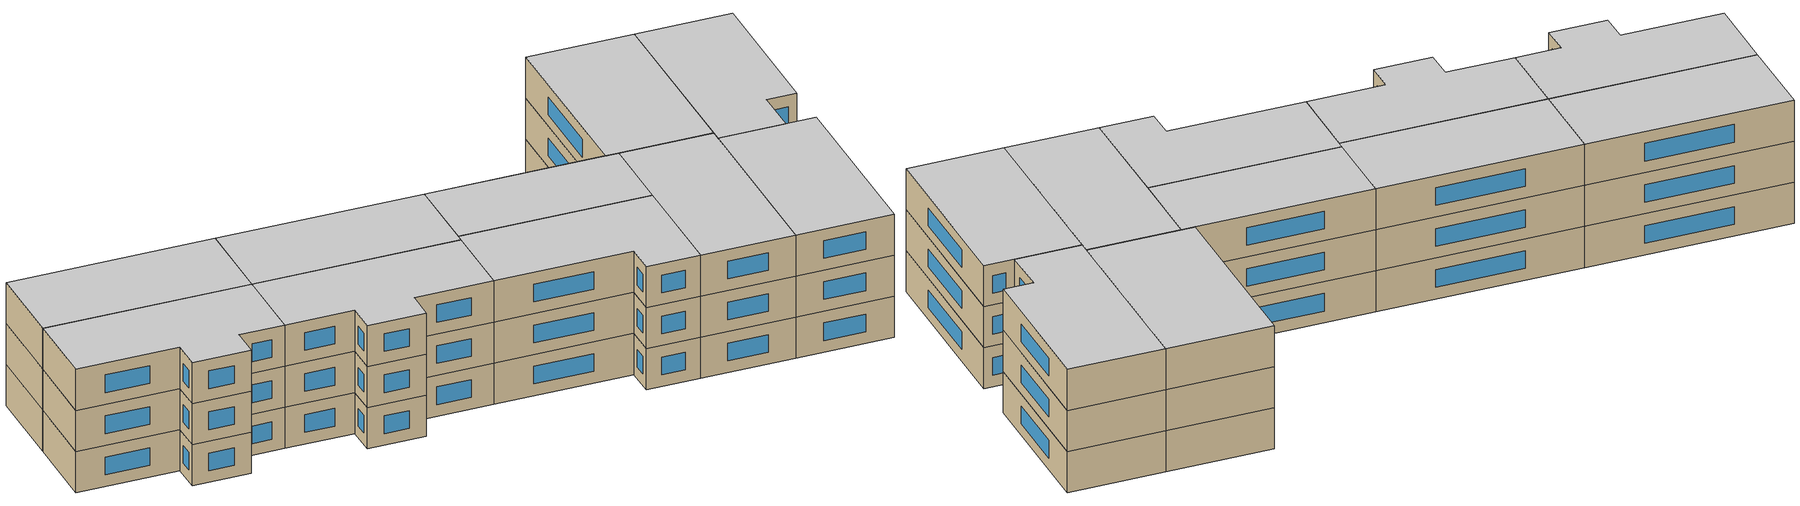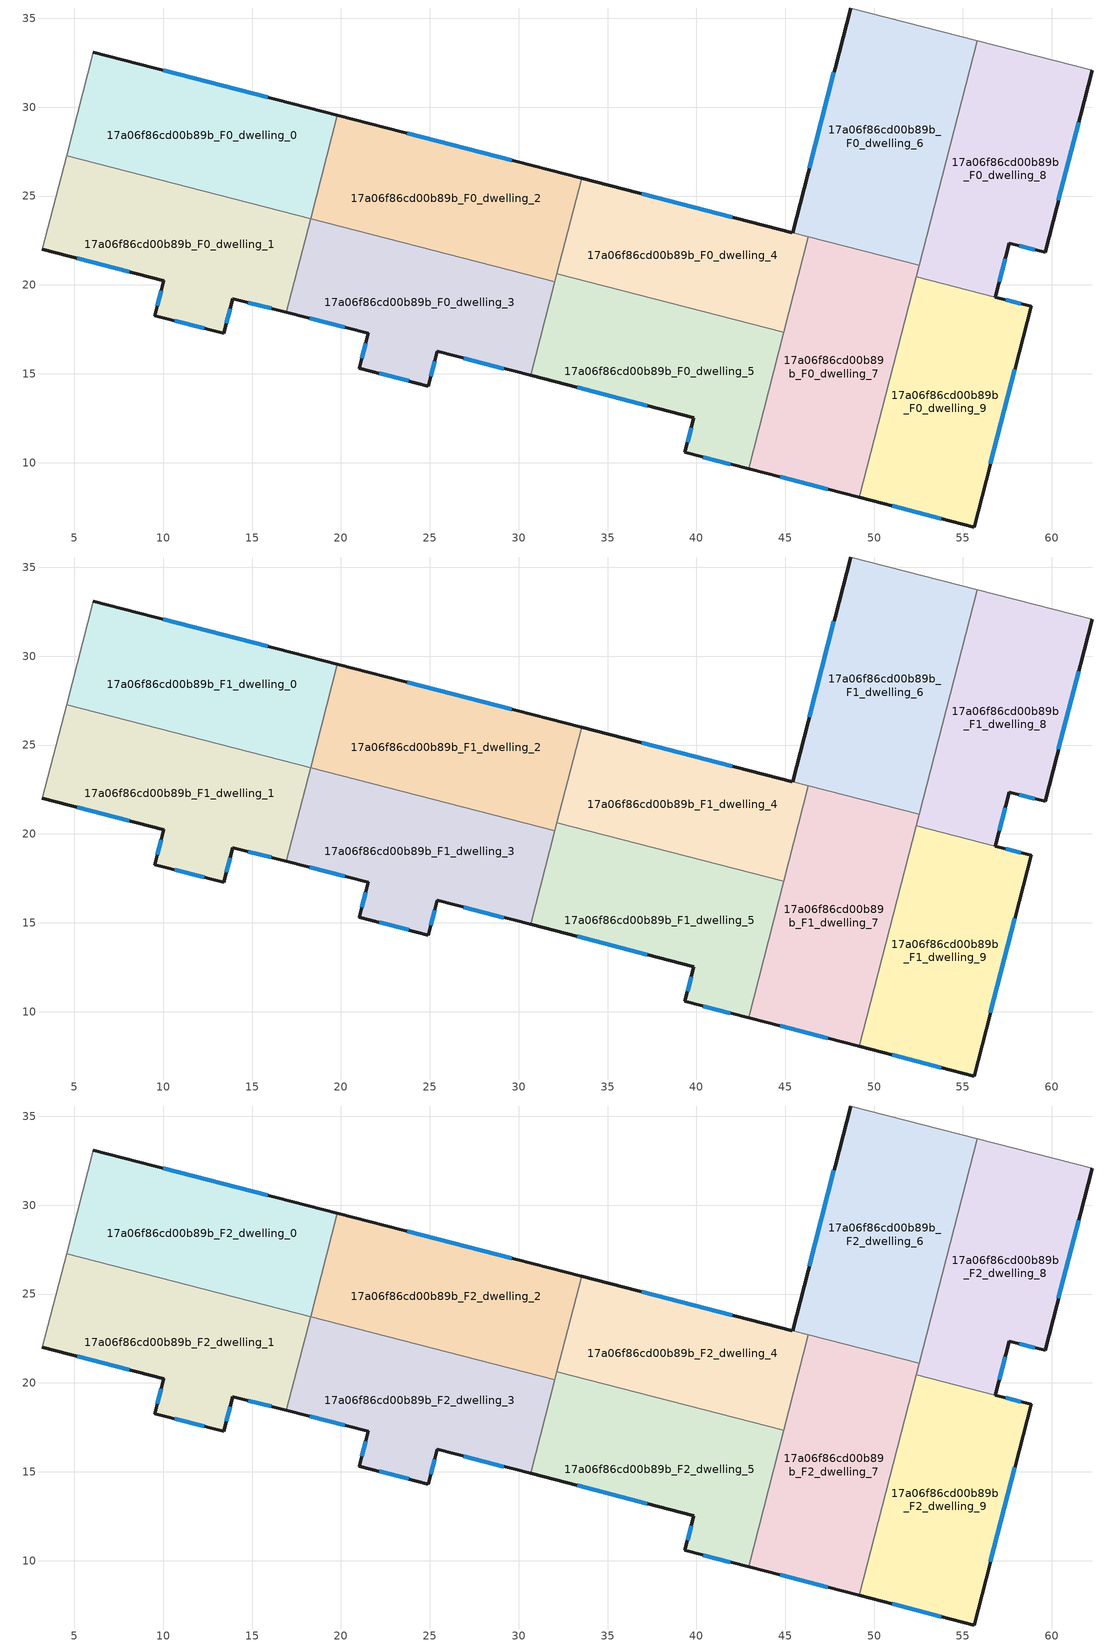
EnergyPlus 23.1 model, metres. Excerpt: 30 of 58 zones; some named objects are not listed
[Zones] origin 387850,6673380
17a06f86cd00b89b_F0_dwelling_0
 floor ground (EU_floor_Construction): 19.8,29.55 18.3,23.73 4.57,27.27 6.07,33.1 z0
 wall outside (EU_wall_Construction): 19.8,29.55 6.07,33.1 z0:3
 wall to 17a06f86cd00b89b_F0_dwelling_1 (EU_wall_Construction): 4.57,27.27 18.3,23.73 z0:3
 wall adiabatic (EU_wall_Construction): 6.07,33.1 4.57,27.27 z0:3
 wall to 17a06f86cd00b89b_F0_dwelling_2 (EU_wall_Construction): 18.3,23.73 19.8,29.55 z0:3
 window (EU_Window_Construction): 15.88,30.57 9.99,32.09 z0.86:2.14
17a06f86cd00b89b_F0_dwelling_1
 floor ground (EU_floor_Construction): 18.3,23.73 16.94,18.45 13.92,19.23 13.41,17.28 9.53,18.28 10.03,20.23 3.21,22 4.57,27.27 z0
 wall outside (EU_wall_Construction): 3.21,22 10.03,20.23 9.53,18.28 13.41,17.28 13.92,19.23 16.94,18.45 z0:3
 wall adiabatic (EU_wall_Construction): 4.57,27.27 3.21,22 z0:3
 wall to 17a06f86cd00b89b_F0_dwelling_3 (EU_wall_Construction): 16.94,18.45 18.3,23.73 z0:3
 window (EU_Window_Construction): 5.16,21.49 8.08,20.74 / 14.78,19.01 16.07,18.67 / 13.56,17.83 13.77,18.67 / 10.64,17.99 12.3,17.56 / 9.89,19.67 9.68,18.84 z0.86:2.14
17a06f86cd00b89b_F0_dwelling_2
 floor ground (EU_floor_Construction): 33.54,26.01 32.03,20.18 18.3,23.73 19.8,29.55 z0
 wall outside (EU_wall_Construction): 33.54,26.01 19.8,29.55 z0:3
 wall to 17a06f86cd00b89b_F0_dwelling_3 (EU_wall_Construction): 18.3,23.73 32.03,20.18 z0:3
 wall to 17a06f86cd00b89b_F0_dwelling_4 (EU_wall_Construction): 32.15,20.63 33.54,26.01 z0:3
 wall to 17a06f86cd00b89b_F0_dwelling_5 (EU_wall_Construction): 32.03,20.18 32.15,20.63 z0:3
 window (EU_Window_Construction): 29.61,27.02 23.73,28.54 z0.86:2.14
17a06f86cd00b89b_F0_dwelling_3
 floor ground (EU_floor_Construction): 32.03,20.18 30.67,14.91 25.42,16.26 24.91,14.31 21.04,15.31 21.53,17.27 16.94,18.45 18.3,23.73 z0
 wall outside (EU_wall_Construction): 16.94,18.45 21.53,17.27 21.04,15.31 24.91,14.31 25.42,16.26 30.67,14.91 z0:3
 wall to 17a06f86cd00b89b_F0_dwelling_5 (EU_wall_Construction): 30.67,14.91 32.03,20.18 z0:3
 window (EU_Window_Construction): 18.25,18.11 20.22,17.61 / 26.92,15.87 29.17,15.29 / 25.06,14.87 25.28,15.7 / 22.15,15.02 23.8,14.59 / 21.39,16.71 21.18,15.87 z0.86:2.14
17a06f86cd00b89b_F0_dwelling_4
 floor ground (EU_floor_Construction): 46.3,22.71 44.92,17.33 32.15,20.63 33.54,26.01 z0
 wall outside (EU_wall_Construction): 45.41,22.95 33.54,26.01 z0:3
 wall to 17a06f86cd00b89b_F0_dwelling_5 (EU_wall_Construction): 32.15,20.63 44.92,17.33 z0:3
 wall to 17a06f86cd00b89b_F0_dwelling_6 (EU_wall_Construction): 46.3,22.71 45.41,22.94 z0:3
 wall to 17a06f86cd00b89b_F0_dwelling_7 (EU_wall_Construction): 44.92,17.33 46.3,22.71 z0:3
 window (EU_Window_Construction): 42.01,23.82 36.93,25.13 z0.86:2.14
17a06f86cd00b89b_F0_dwelling_5
 floor ground (EU_floor_Construction): 44.92,17.33 42.93,9.66 39.36,10.58 39.87,12.53 30.67,14.91 32.15,20.63 z0
 wall outside (EU_wall_Construction): 30.67,14.91 39.87,12.53 39.36,10.58 42.93,9.66 z0:3
 wall to 17a06f86cd00b89b_F0_dwelling_7 (EU_wall_Construction): 42.93,9.66 44.92,17.33 z0:3
 window (EU_Window_Construction): 40.38,10.31 41.91,9.92 / 39.72,11.97 39.5,11.14 / 33.3,14.23 37.24,13.21 z0.86:2.14
17a06f86cd00b89b_F0_dwelling_6
 floor ground (EU_floor_Construction): 55.8,33.74 52.53,21.11 45.41,22.94 48.67,35.58 z0
 wall outside (EU_wall_Construction): 48.67,35.58 45.41,22.94 z0:3
 wall adiabatic (EU_wall_Construction): 55.8,33.74 48.67,35.58 z0:3
 wall to 17a06f86cd00b89b_F0_dwelling_8 (EU_wall_Construction): 52.53,21.11 55.8,33.74 z0:3
 wall to 17a06f86cd00b89b_F0_dwelling_7 (EU_wall_Construction): 46.31,22.71 52.53,21.11 z0:3
 window (EU_Window_Construction): 47.74,31.97 46.34,26.55 z0.86:2.14
17a06f86cd00b89b_F0_dwelling_7
 floor ground (EU_floor_Construction): 52.53,21.11 49.16,8.05 42.93,9.66 46.3,22.71 z0
 wall outside (EU_wall_Construction): 42.93,9.66 49.16,8.05 z0:3
 wall to 17a06f86cd00b89b_F0_dwelling_9 (EU_wall_Construction): 49.16,8.05 52.37,20.46 z0:3
 wall to 17a06f86cd00b89b_F0_dwelling_8 (EU_wall_Construction): 52.37,20.46 52.53,21.11 z0:3
 window (EU_Window_Construction): 44.71,9.2 47.38,8.51 z0.86:2.14
17a06f86cd00b89b_F0_dwelling_8
 floor ground (EU_floor_Construction): 62.27,32.07 59.62,21.83 57.6,22.35 56.83,19.31 52.37,20.46 55.8,33.74 z0
 wall outside (EU_wall_Construction): 56.83,19.31 57.6,22.35 59.62,21.83 62.27,32.07 z0:3
 wall adiabatic (EU_wall_Construction): 62.27,32.07 55.8,33.74 z0:3
 wall to 17a06f86cd00b89b_F0_dwelling_9 (EU_wall_Construction): 52.37,20.46 56.83,19.31 z0:3
 window (EU_Window_Construction): 60.38,24.76 61.51,29.15 / 58.18,22.2 59.04,21.98 / 57.05,20.18 57.38,21.48 z0.86:2.14
17a06f86cd00b89b_F0_dwelling_9
 floor ground (EU_floor_Construction): 58.84,18.79 55.63,6.38 49.16,8.05 52.37,20.46 z0
 wall outside (EU_wall_Construction): 49.16,8.05 55.63,6.38 58.84,18.79 56.83,19.31 z0:3
 window (EU_Window_Construction): 56.55,9.92 57.92,15.24 / 51.01,7.57 53.78,6.85 / 58.26,18.94 57.4,19.16 z0.86:2.14
17a06f86cd00b89b_F1_dwelling_0
 floor to 17a06f86cd00b89b_F0_dwelling_0 (EU_floor_Construction): 19.8,29.55 18.3,23.73 4.57,27.27 6.07,33.1 z3
 wall outside (EU_wall_Construction): 19.8,29.55 6.07,33.1 z3:6
 wall to 17a06f86cd00b89b_F1_dwelling_1 (EU_wall_Construction): 4.57,27.27 18.3,23.73 z3:6
 wall adiabatic (EU_wall_Construction): 6.07,33.1 4.57,27.27 z3:6
 wall to 17a06f86cd00b89b_F1_dwelling_2 (EU_wall_Construction): 18.3,23.73 19.8,29.55 z3:6
 window (EU_Window_Construction): 15.88,30.57 9.99,32.09 z3.86:5.14
17a06f86cd00b89b_F1_dwelling_1
 floor to 17a06f86cd00b89b_F0_dwelling_1 (EU_floor_Construction): 18.3,23.73 16.94,18.45 13.92,19.23 13.41,17.28 9.53,18.28 10.03,20.23 3.21,22 4.57,27.27 z3
 wall outside (EU_wall_Construction): 3.21,22 10.03,20.23 9.53,18.28 13.41,17.28 13.92,19.23 16.94,18.45 z3:6
 wall adiabatic (EU_wall_Construction): 4.57,27.27 3.21,22 z3:6
 wall to 17a06f86cd00b89b_F1_dwelling_3 (EU_wall_Construction): 16.94,18.45 18.3,23.73 z3:6
 window (EU_Window_Construction): 5.16,21.49 8.08,20.74 / 14.78,19.01 16.07,18.67 / 13.56,17.83 13.77,18.67 / 10.64,17.99 12.3,17.56 / 9.89,19.67 9.68,18.84 z3.86:5.14
17a06f86cd00b89b_F1_dwelling_2
 floor to 17a06f86cd00b89b_F0_dwelling_2 (EU_floor_Construction): 33.54,26.01 32.03,20.18 18.3,23.73 19.8,29.55 z3
 wall outside (EU_wall_Construction): 33.54,26.01 19.8,29.55 z3:6
 wall to 17a06f86cd00b89b_F1_dwelling_3 (EU_wall_Construction): 18.3,23.73 32.03,20.18 z3:6
 wall to 17a06f86cd00b89b_F1_dwelling_4 (EU_wall_Construction): 32.15,20.63 33.54,26.01 z3:6
 wall to 17a06f86cd00b89b_F1_dwelling_5 (EU_wall_Construction): 32.03,20.18 32.15,20.63 z3:6
 window (EU_Window_Construction): 29.61,27.02 23.73,28.54 z3.86:5.14
17a06f86cd00b89b_F1_dwelling_3
 floor to 17a06f86cd00b89b_F0_dwelling_3 (EU_floor_Construction): 32.03,20.18 30.67,14.91 25.42,16.26 24.91,14.31 21.04,15.31 21.53,17.27 16.94,18.45 18.3,23.73 z3
 wall outside (EU_wall_Construction): 16.94,18.45 21.53,17.27 21.04,15.31 24.91,14.31 25.42,16.26 30.67,14.91 z3:6
 wall to 17a06f86cd00b89b_F1_dwelling_5 (EU_wall_Construction): 30.67,14.91 32.03,20.18 z3:6
 window (EU_Window_Construction): 18.25,18.11 20.22,17.61 / 26.92,15.87 29.17,15.29 / 25.06,14.87 25.28,15.7 / 22.15,15.02 23.8,14.59 / 21.39,16.71 21.18,15.87 z3.86:5.14
17a06f86cd00b89b_F1_dwelling_4
 floor to 17a06f86cd00b89b_F0_dwelling_4 (EU_floor_Construction): 46.3,22.71 44.92,17.33 32.15,20.63 33.54,26.01 z3
 wall outside (EU_wall_Construction): 45.41,22.95 33.54,26.01 z3:6
 wall to 17a06f86cd00b89b_F1_dwelling_5 (EU_wall_Construction): 32.15,20.63 44.92,17.33 z3:6
 wall to 17a06f86cd00b89b_F1_dwelling_6 (EU_wall_Construction): 46.3,22.71 45.41,22.94 z3:6
 wall to 17a06f86cd00b89b_F1_dwelling_7 (EU_wall_Construction): 44.92,17.33 46.3,22.71 z3:6
 window (EU_Window_Construction): 42.01,23.82 36.93,25.13 z3.86:5.14
17a06f86cd00b89b_F1_dwelling_5
 floor to 17a06f86cd00b89b_F0_dwelling_5 (EU_floor_Construction): 44.92,17.33 42.93,9.66 39.36,10.58 39.87,12.53 30.67,14.91 32.15,20.63 z3
 wall outside (EU_wall_Construction): 30.67,14.91 39.87,12.53 39.36,10.58 42.93,9.66 z3:6
 wall to 17a06f86cd00b89b_F1_dwelling_7 (EU_wall_Construction): 42.93,9.66 44.92,17.33 z3:6
 window (EU_Window_Construction): 40.38,10.31 41.91,9.92 / 39.72,11.97 39.5,11.14 / 33.3,14.23 37.24,13.21 z3.86:5.14
17a06f86cd00b89b_F1_dwelling_6
 floor to 17a06f86cd00b89b_F0_dwelling_6 (EU_floor_Construction): 55.8,33.74 52.53,21.11 45.41,22.94 48.67,35.58 z3
 wall outside (EU_wall_Construction): 48.67,35.58 45.41,22.94 z3:6
 wall adiabatic (EU_wall_Construction): 55.8,33.74 48.67,35.58 z3:6
 wall to 17a06f86cd00b89b_F1_dwelling_8 (EU_wall_Construction): 52.53,21.11 55.8,33.74 z3:6
 wall to 17a06f86cd00b89b_F1_dwelling_7 (EU_wall_Construction): 46.31,22.71 52.53,21.11 z3:6
 window (EU_Window_Construction): 47.74,31.97 46.34,26.55 z3.86:5.14
17a06f86cd00b89b_F1_dwelling_7
 floor to 17a06f86cd00b89b_F0_dwelling_7 (EU_floor_Construction): 52.53,21.11 49.16,8.05 42.93,9.66 46.3,22.71 z3
 wall outside (EU_wall_Construction): 42.93,9.66 49.16,8.05 z3:6
 wall to 17a06f86cd00b89b_F1_dwelling_9 (EU_wall_Construction): 49.16,8.05 52.37,20.46 z3:6
 wall to 17a06f86cd00b89b_F1_dwelling_8 (EU_wall_Construction): 52.37,20.46 52.53,21.11 z3:6
 window (EU_Window_Construction): 44.71,9.2 47.38,8.51 z3.86:5.14
17a06f86cd00b89b_F1_dwelling_8
 floor to 17a06f86cd00b89b_F0_dwelling_8 (EU_floor_Construction): 62.27,32.07 59.62,21.83 57.6,22.35 56.83,19.31 52.37,20.46 55.8,33.74 z3
 wall outside (EU_wall_Construction): 56.83,19.31 57.6,22.35 59.62,21.83 62.27,32.07 z3:6
 wall adiabatic (EU_wall_Construction): 62.27,32.07 55.8,33.74 z3:6
 wall to 17a06f86cd00b89b_F1_dwelling_9 (EU_wall_Construction): 52.37,20.46 56.83,19.31 z3:6
 window (EU_Window_Construction): 60.38,24.76 61.51,29.15 / 58.18,22.2 59.04,21.98 / 57.05,20.18 57.38,21.48 z3.86:5.14
17a06f86cd00b89b_F1_dwelling_9
 floor to 17a06f86cd00b89b_F0_dwelling_9 (EU_floor_Construction): 58.84,18.79 55.63,6.38 49.16,8.05 52.37,20.46 z3
 wall outside (EU_wall_Construction): 49.16,8.05 55.63,6.38 58.84,18.79 56.83,19.31 z3:6
 window (EU_Window_Construction): 56.55,9.92 57.92,15.24 / 51.01,7.57 53.78,6.85 / 58.26,18.94 57.4,19.16 z3.86:5.14
17a06f86cd00b89b_F2_dwelling_0
 floor to 17a06f86cd00b89b_F1_dwelling_0 (EU_floor_Construction): 19.8,29.55 18.3,23.73 4.57,27.27 6.07,33.1 z6
 wall outside (EU_wall_Construction): 19.8,29.55 6.07,33.1 z6:9
 wall to 17a06f86cd00b89b_F2_dwelling_1 (EU_wall_Construction): 4.57,27.27 18.3,23.73 z6:9
 wall adiabatic (EU_wall_Construction): 6.07,33.1 4.57,27.27 z6:9
 wall to 17a06f86cd00b89b_F2_dwelling_2 (EU_wall_Construction): 18.3,23.73 19.8,29.55 z6:9
 window (EU_Window_Construction): 15.88,30.57 9.99,32.09 z6.86:8.14
 ceiling to 17a06f86cd00b89b_F3_dwelling_0 (EU_floor_Construction): 18.3,23.73 19.8,29.55 6.07,33.1 4.57,27.27 z9
17a06f86cd00b89b_F2_dwelling_1
 floor to 17a06f86cd00b89b_F1_dwelling_1 (EU_floor_Construction): 18.3,23.73 16.94,18.45 13.92,19.23 13.41,17.28 9.53,18.28 10.03,20.23 3.21,22 4.57,27.27 z6
 wall outside (EU_wall_Construction): 3.21,22 10.03,20.23 9.53,18.28 13.41,17.28 13.92,19.23 16.94,18.45 z6:9
 wall adiabatic (EU_wall_Construction): 4.57,27.27 3.21,22 z6:9
 wall to 17a06f86cd00b89b_F2_dwelling_3 (EU_wall_Construction): 16.94,18.45 18.3,23.73 z6:9
 window (EU_Window_Construction): 5.16,21.49 8.08,20.74 / 14.78,19.01 16.07,18.67 / 13.56,17.83 13.77,18.67 / 10.64,17.99 12.3,17.56 / 9.89,19.67 9.68,18.84 z6.86:8.14
 ceiling to 17a06f86cd00b89b_F3_dwelling_1 (EU_floor_Construction): 16.94,18.45 18.3,23.73 4.57,27.27 3.21,22 10.03,20.23 9.53,18.28 13.41,17.28 13.92,19.23 z9
17a06f86cd00b89b_F2_dwelling_2
 floor to 17a06f86cd00b89b_F1_dwelling_2 (EU_floor_Construction): 33.54,26.01 32.03,20.18 18.3,23.73 19.8,29.55 z6
 wall outside (EU_wall_Construction): 33.54,26.01 19.8,29.55 z6:9
 wall to 17a06f86cd00b89b_F2_dwelling_3 (EU_wall_Construction): 18.3,23.73 32.03,20.18 z6:9
 wall to 17a06f86cd00b89b_F2_dwelling_4 (EU_wall_Construction): 32.15,20.63 33.54,26.01 z6:9
 wall to 17a06f86cd00b89b_F2_dwelling_5 (EU_wall_Construction): 32.03,20.18 32.15,20.63 z6:9
 window (EU_Window_Construction): 29.61,27.02 23.73,28.54 z6.86:8.14
 ceiling to 17a06f86cd00b89b_F3_dwelling_2 (EU_floor_Construction): 32.03,20.18 33.54,26.01 19.8,29.55 18.3,23.73 z9
17a06f86cd00b89b_F2_dwelling_3
 floor to 17a06f86cd00b89b_F1_dwelling_3 (EU_floor_Construction): 32.03,20.18 30.67,14.91 25.42,16.26 24.91,14.31 21.04,15.31 21.53,17.27 16.94,18.45 18.3,23.73 z6
 wall outside (EU_wall_Construction): 16.94,18.45 21.53,17.27 21.04,15.31 24.91,14.31 25.42,16.26 30.67,14.91 z6:9
 wall to 17a06f86cd00b89b_F2_dwelling_5 (EU_wall_Construction): 30.67,14.91 32.03,20.18 z6:9
 window (EU_Window_Construction): 18.25,18.11 20.22,17.61 / 26.92,15.87 29.17,15.29 / 25.06,14.87 25.28,15.7 / 22.15,15.02 23.8,14.59 / 21.39,16.71 21.18,15.87 z6.86:8.14
 ceiling to 17a06f86cd00b89b_F3_dwelling_3 (EU_floor_Construction): 30.67,14.91 32.03,20.18 18.3,23.73 16.94,18.45 21.53,17.27 21.04,15.31 24.91,14.31 25.42,16.26 z9
17a06f86cd00b89b_F2_dwelling_4
 floor to 17a06f86cd00b89b_F1_dwelling_4 (EU_floor_Construction): 46.3,22.71 44.92,17.33 32.15,20.63 33.54,26.01 z6
 wall outside (EU_wall_Construction): 45.41,22.95 33.54,26.01 z6:9
 wall to 17a06f86cd00b89b_F2_dwelling_5 (EU_wall_Construction): 32.15,20.63 44.92,17.33 z6:9
 wall to 17a06f86cd00b89b_F2_dwelling_6 (EU_wall_Construction): 46.3,22.71 45.41,22.94 z6:9
 wall to 17a06f86cd00b89b_F2_dwelling_7 (EU_wall_Construction): 44.92,17.33 46.3,22.71 z6:9
 window (EU_Window_Construction): 42.01,23.82 36.93,25.13 z6.86:8.14
 ceiling to 17a06f86cd00b89b_F3_dwelling_4 (EU_floor_Construction): 44.92,17.33 46.3,22.71 33.54,26.01 32.15,20.63 z9
17a06f86cd00b89b_F2_dwelling_5
 floor to 17a06f86cd00b89b_F1_dwelling_5 (EU_floor_Construction): 44.92,17.33 42.93,9.66 39.36,10.58 39.87,12.53 30.67,14.91 32.15,20.63 z6
 wall outside (EU_wall_Construction): 30.67,14.91 39.87,12.53 39.36,10.58 42.93,9.66 z6:9
 wall to 17a06f86cd00b89b_F2_dwelling_7 (EU_wall_Construction): 42.93,9.66 44.92,17.33 z6:9
 window (EU_Window_Construction): 40.38,10.31 41.91,9.92 / 39.72,11.97 39.5,11.14 / 33.3,14.23 37.24,13.21 z6.86:8.14
 ceiling to 17a06f86cd00b89b_F3_dwelling_5 (EU_floor_Construction): 42.93,9.66 44.92,17.33 32.15,20.63 30.67,14.91 39.87,12.53 39.36,10.58 z9
17a06f86cd00b89b_F2_dwelling_6
 floor to 17a06f86cd00b89b_F1_dwelling_6 (EU_floor_Construction): 55.8,33.74 52.53,21.11 45.41,22.94 48.67,35.58 z6
 wall outside (EU_wall_Construction): 48.67,35.58 45.41,22.94 z6:9
 wall adiabatic (EU_wall_Construction): 55.8,33.74 48.67,35.58 z6:9
 wall to 17a06f86cd00b89b_F2_dwelling_8 (EU_wall_Construction): 52.53,21.11 55.8,33.74 z6:9
 wall to 17a06f86cd00b89b_F2_dwelling_7 (EU_wall_Construction): 46.31,22.71 52.53,21.11 z6:9
 window (EU_Window_Construction): 47.74,31.97 46.34,26.55 z6.86:8.14
 ceiling to 17a06f86cd00b89b_F3_dwelling_6 (EU_floor_Construction): 52.53,21.11 55.8,33.74 48.67,35.58 45.41,22.94 z9
17a06f86cd00b89b_F2_dwelling_7
 floor to 17a06f86cd00b89b_F1_dwelling_7 (EU_floor_Construction): 52.53,21.11 49.16,8.05 42.93,9.66 46.3,22.71 z6
 wall outside (EU_wall_Construction): 42.93,9.66 49.16,8.05 z6:9
 wall to 17a06f86cd00b89b_F2_dwelling_9 (EU_wall_Construction): 49.16,8.05 52.37,20.46 z6:9
 wall to 17a06f86cd00b89b_F2_dwelling_8 (EU_wall_Construction): 52.37,20.46 52.53,21.11 z6:9
 window (EU_Window_Construction): 44.71,9.2 47.38,8.51 z6.86:8.14
 ceiling to 17a06f86cd00b89b_F3_dwelling_7 (EU_floor_Construction): 49.16,8.05 52.53,21.11 46.3,22.71 42.93,9.66 z9
17a06f86cd00b89b_F2_dwelling_8
 floor to 17a06f86cd00b89b_F1_dwelling_8 (EU_floor_Construction): 62.27,32.07 59.62,21.83 57.6,22.35 56.83,19.31 52.37,20.46 55.8,33.74 z6
 wall outside (EU_wall_Construction): 56.83,19.31 57.6,22.35 59.62,21.83 62.27,32.07 z6:9
 wall adiabatic (EU_wall_Construction): 62.27,32.07 55.8,33.74 z6:9
 wall to 17a06f86cd00b89b_F2_dwelling_9 (EU_wall_Construction): 52.37,20.46 56.83,19.31 z6:9
 window (EU_Window_Construction): 60.38,24.76 61.51,29.15 / 58.18,22.2 59.04,21.98 / 57.05,20.18 57.38,21.48 z6.86:8.14
 ceiling to 17a06f86cd00b89b_F3_dwelling_8 (EU_floor_Construction): 59.62,21.83 62.27,32.07 55.8,33.74 52.37,20.46 56.83,19.31 57.6,22.35 z9
17a06f86cd00b89b_F2_dwelling_9
 floor to 17a06f86cd00b89b_F1_dwelling_9 (EU_floor_Construction): 58.84,18.79 55.63,6.38 49.16,8.05 52.37,20.46 z6
 wall outside (EU_wall_Construction): 49.16,8.05 55.63,6.38 58.84,18.79 56.83,19.31 z6:9
 window (EU_Window_Construction): 56.55,9.92 57.92,15.24 / 51.01,7.57 53.78,6.85 / 58.26,18.94 57.4,19.16 z6.86:8.14
 ceiling to 17a06f86cd00b89b_F3_dwelling_9 (EU_floor_Construction): 55.63,6.38 58.84,18.79 52.37,20.46 49.16,8.05 z9
[Building]
EU S2 Campaign: North Axis=0; Terrain=City; Solar Distribution=FullExterior
[Site:Location]
Helsinki-Vantaa.AP: Latitude=60.317; Longitude=24.963; Time Zone=2; Elevation=54.6
[SizingPeriod:WeatherFileDays]
AnnualSizingPeriod: Begin Month=1; Begin Day of Month=1; End Month=12; End Day of Month=31; Day of Week for Start Day=Monday; Use Weather File Daylight Saving Period=No; Use Weather File Rain and Snow Indicators=No
[MATERIAL]
EU_InternalMass_Material: Roughness=MediumRough; Thickness=0.1; Conductivity=1; Density=1800; Specific Heat=900; Thermal Absorptance=0.9; Solar Absorptance=0.7; Visible Absorptance=0.7
[MATERIAL:NOMASS] Roughness=MediumRough; Thermal Absorptance=0.9; Solar Absorptance=0.7; Visible Absorptance=0.7
Name | Thermal Resistance
EU_wall_NoMass | 5.91765
EU_floor_NoMass | 6.2875
[WINDOWMATERIAL:SIMPLEGLAZINGSYSTEM]
EU_Window_SimpleGlazing: UFactor=0.994035; Solar Heat Gain Coefficient=0.7; Visible Transmittance=0.7
[CONSTRUCTION]
EU_wall_Construction: EU_wall_NoMass
EU_floor_Construction: EU_floor_NoMass
EU_Window_Construction: EU_Window_SimpleGlazing
EU_InternalMass_Construction: EU_InternalMass_Material
[ZONE] Type=1; Multiplier=1; Ceiling Height=autocalculate; Floor Area=autocalculate; Part of Total Floor Area=Yes
Name | Volume
17a06f86cd00b89b_F0_dwelling_0; 17a06f86cd00b89b_F1_dwelling_0; 17a06f86cd00b89b_F2_dwelling_0 | 256.099
17a06f86cd00b89b_F0_dwelling_1; 17a06f86cd00b89b_F1_dwelling_1; 17a06f86cd00b89b_F2_dwelling_1 | 256.089
17a06f86cd00b89b_F0_dwelling_2; 17a06f86cd00b89b_F1_dwelling_2; 17a06f86cd00b89b_F2_dwelling_2 | 256.102
17a06f86cd00b89b_F0_dwelling_3; 17a06f86cd00b89b_F1_dwelling_3; 17a06f86cd00b89b_F2_dwelling_3 | 256.1
17a06f86cd00b89b_F0_dwelling_4; 17a06f86cd00b89b_F1_dwelling_4; 17a06f86cd00b89b_F2_dwelling_4 | 219.899
17a06f86cd00b89b_F0_dwelling_5; 17a06f86cd00b89b_F1_dwelling_5; 17a06f86cd00b89b_F2_dwelling_5 | 256.094
17a06f86cd00b89b_F0_dwelling_6; 17a06f86cd00b89b_F1_dwelling_6; 17a06f86cd00b89b_F2_dwelling_6 | 288.059
17a06f86cd00b89b_F0_dwelling_7; 17a06f86cd00b89b_F1_dwelling_7; 17a06f86cd00b89b_F2_dwelling_7 | 260.315
17a06f86cd00b89b_F0_dwelling_8; 17a06f86cd00b89b_F1_dwelling_8; 17a06f86cd00b89b_F2_dwelling_8 | 255.318
17a06f86cd00b89b_F0_dwelling_9; 17a06f86cd00b89b_F1_dwelling_9; 17a06f86cd00b89b_F2_dwelling_9 | 256.868
[INTERNALMASS] Construction=EU_InternalMass_Construction
Name | Zone or ZoneList | Surface Area
17a06f86cd00b89b_F0_dwelling_0_EU_InternalMass | 17a06f86cd00b89b_F0_dwelling_0 | 85.3665
17a06f86cd00b89b_F0_dwelling_1_EU_InternalMass | 17a06f86cd00b89b_F0_dwelling_1 | 85.3625
17a06f86cd00b89b_F0_dwelling_2_EU_InternalMass | 17a06f86cd00b89b_F0_dwelling_2 | 85.3673
17a06f86cd00b89b_F0_dwelling_3_EU_InternalMass | 17a06f86cd00b89b_F0_dwelling_3 | 85.367
17a06f86cd00b89b_F0_dwelling_4_EU_InternalMass | 17a06f86cd00b89b_F0_dwelling_4 | 73.3003
17a06f86cd00b89b_F0_dwelling_5_EU_InternalMass | 17a06f86cd00b89b_F0_dwelling_5 | 85.3644
17a06f86cd00b89b_F0_dwelling_6_EU_InternalMass | 17a06f86cd00b89b_F0_dwelling_6 | 96.0187
17a06f86cd00b89b_F0_dwelling_7_EU_InternalMass | 17a06f86cd00b89b_F0_dwelling_7 | 86.7719
17a06f86cd00b89b_F0_dwelling_8_EU_InternalMass | 17a06f86cd00b89b_F0_dwelling_8 | 85.1055
17a06f86cd00b89b_F0_dwelling_9_EU_InternalMass | 17a06f86cd00b89b_F0_dwelling_9 | 85.6202
17a06f86cd00b89b_F1_dwelling_0_EU_InternalMass | 17a06f86cd00b89b_F1_dwelling_0 | 85.3665
17a06f86cd00b89b_F1_dwelling_1_EU_InternalMass | 17a06f86cd00b89b_F1_dwelling_1 | 85.3625
17a06f86cd00b89b_F1_dwelling_2_EU_InternalMass | 17a06f86cd00b89b_F1_dwelling_2 | 85.3673
17a06f86cd00b89b_F1_dwelling_3_EU_InternalMass | 17a06f86cd00b89b_F1_dwelling_3 | 85.367
17a06f86cd00b89b_F1_dwelling_4_EU_InternalMass | 17a06f86cd00b89b_F1_dwelling_4 | 73.3003
17a06f86cd00b89b_F1_dwelling_5_EU_InternalMass | 17a06f86cd00b89b_F1_dwelling_5 | 85.3644
17a06f86cd00b89b_F1_dwelling_6_EU_InternalMass | 17a06f86cd00b89b_F1_dwelling_6 | 96.0187
17a06f86cd00b89b_F1_dwelling_7_EU_InternalMass | 17a06f86cd00b89b_F1_dwelling_7 | 86.7719
17a06f86cd00b89b_F1_dwelling_8_EU_InternalMass | 17a06f86cd00b89b_F1_dwelling_8 | 85.1055
17a06f86cd00b89b_F1_dwelling_9_EU_InternalMass | 17a06f86cd00b89b_F1_dwelling_9 | 85.6202
17a06f86cd00b89b_F2_dwelling_0_EU_InternalMass | 17a06f86cd00b89b_F2_dwelling_0 | 85.3665
17a06f86cd00b89b_F2_dwelling_1_EU_InternalMass | 17a06f86cd00b89b_F2_dwelling_1 | 85.3625
17a06f86cd00b89b_F2_dwelling_2_EU_InternalMass | 17a06f86cd00b89b_F2_dwelling_2 | 85.3673
17a06f86cd00b89b_F2_dwelling_3_EU_InternalMass | 17a06f86cd00b89b_F2_dwelling_3 | 85.367
17a06f86cd00b89b_F2_dwelling_4_EU_InternalMass | 17a06f86cd00b89b_F2_dwelling_4 | 73.3003
17a06f86cd00b89b_F2_dwelling_5_EU_InternalMass | 17a06f86cd00b89b_F2_dwelling_5 | 85.3644
17a06f86cd00b89b_F2_dwelling_6_EU_InternalMass | 17a06f86cd00b89b_F2_dwelling_6 | 96.0187
17a06f86cd00b89b_F2_dwelling_7_EU_InternalMass | 17a06f86cd00b89b_F2_dwelling_7 | 86.7719
17a06f86cd00b89b_F2_dwelling_8_EU_InternalMass | 17a06f86cd00b89b_F2_dwelling_8 | 85.1055
17a06f86cd00b89b_F2_dwelling_9_EU_InternalMass | 17a06f86cd00b89b_F2_dwelling_9 | 85.6202
[OTHEREQUIPMENT] Fuel Type=Electricity; Design Level Calculation Method=Watts/Area; Power per Zone Floor Area=1; Fraction Latent=0; Fraction Radiant=0; Fraction Lost=0; Carbon Dioxide Generation Rate=0; EndUse Subcategory=EU_Step8_InternalGains
Name | Zone or ZoneList or Space or SpaceList | Schedule
EU_Step8_InternalGain_17a06f86cd00b89b_F0_dwelling_0_f000 | 17a06f86cd00b89b_F0_dwelling_0 | EU_Step8_GainSchedule_17a06f86cd00b89b_F0_dwelling_0_f000
EU_Step8_InternalGain_17a06f86cd00b89b_F0_dwelling_1_f000 | 17a06f86cd00b89b_F0_dwelling_1 | EU_Step8_GainSchedule_17a06f86cd00b89b_F0_dwelling_1_f000
EU_Step8_InternalGain_17a06f86cd00b89b_F0_dwelling_2_f000 | 17a06f86cd00b89b_F0_dwelling_2 | EU_Step8_GainSchedule_17a06f86cd00b89b_F0_dwelling_2_f000
EU_Step8_InternalGain_17a06f86cd00b89b_F0_dwelling_3_f000 | 17a06f86cd00b89b_F0_dwelling_3 | EU_Step8_GainSchedule_17a06f86cd00b89b_F0_dwelling_3_f000
EU_Step8_InternalGain_17a06f86cd00b89b_F0_dwelling_4_f000 | 17a06f86cd00b89b_F0_dwelling_4 | EU_Step8_GainSchedule_17a06f86cd00b89b_F0_dwelling_4_f000
EU_Step8_InternalGain_17a06f86cd00b89b_F0_dwelling_5_f000 | 17a06f86cd00b89b_F0_dwelling_5 | EU_Step8_GainSchedule_17a06f86cd00b89b_F0_dwelling_5_f000
EU_Step8_InternalGain_17a06f86cd00b89b_F0_dwelling_6_f000 | 17a06f86cd00b89b_F0_dwelling_6 | EU_Step8_GainSchedule_17a06f86cd00b89b_F0_dwelling_6_f000
EU_Step8_InternalGain_17a06f86cd00b89b_F0_dwelling_7_f000 | 17a06f86cd00b89b_F0_dwelling_7 | EU_Step8_GainSchedule_17a06f86cd00b89b_F0_dwelling_7_f000
EU_Step8_InternalGain_17a06f86cd00b89b_F0_dwelling_8_f000 | 17a06f86cd00b89b_F0_dwelling_8 | EU_Step8_GainSchedule_17a06f86cd00b89b_F0_dwelling_8_f000
EU_Step8_InternalGain_17a06f86cd00b89b_F0_dwelling_9_f000 | 17a06f86cd00b89b_F0_dwelling_9 | EU_Step8_GainSchedule_17a06f86cd00b89b_F0_dwelling_9_f000
EU_Step8_InternalGain_17a06f86cd00b89b_F1_dwelling_0_f000 | 17a06f86cd00b89b_F1_dwelling_0 | EU_Step8_GainSchedule_17a06f86cd00b89b_F1_dwelling_0_f000
EU_Step8_InternalGain_17a06f86cd00b89b_F1_dwelling_1_f000 | 17a06f86cd00b89b_F1_dwelling_1 | EU_Step8_GainSchedule_17a06f86cd00b89b_F1_dwelling_1_f000
EU_Step8_InternalGain_17a06f86cd00b89b_F1_dwelling_2_f000 | 17a06f86cd00b89b_F1_dwelling_2 | EU_Step8_GainSchedule_17a06f86cd00b89b_F1_dwelling_2_f000
EU_Step8_InternalGain_17a06f86cd00b89b_F1_dwelling_3_f000 | 17a06f86cd00b89b_F1_dwelling_3 | EU_Step8_GainSchedule_17a06f86cd00b89b_F1_dwelling_3_f000
EU_Step8_InternalGain_17a06f86cd00b89b_F1_dwelling_4_f000 | 17a06f86cd00b89b_F1_dwelling_4 | EU_Step8_GainSchedule_17a06f86cd00b89b_F1_dwelling_4_f000
EU_Step8_InternalGain_17a06f86cd00b89b_F1_dwelling_5_f000 | 17a06f86cd00b89b_F1_dwelling_5 | EU_Step8_GainSchedule_17a06f86cd00b89b_F1_dwelling_5_f000
EU_Step8_InternalGain_17a06f86cd00b89b_F1_dwelling_6_f000 | 17a06f86cd00b89b_F1_dwelling_6 | EU_Step8_GainSchedule_17a06f86cd00b89b_F1_dwelling_6_f000
EU_Step8_InternalGain_17a06f86cd00b89b_F1_dwelling_7_f000 | 17a06f86cd00b89b_F1_dwelling_7 | EU_Step8_GainSchedule_17a06f86cd00b89b_F1_dwelling_7_f000
EU_Step8_InternalGain_17a06f86cd00b89b_F1_dwelling_8_f000 | 17a06f86cd00b89b_F1_dwelling_8 | EU_Step8_GainSchedule_17a06f86cd00b89b_F1_dwelling_8_f000
EU_Step8_InternalGain_17a06f86cd00b89b_F1_dwelling_9_f000 | 17a06f86cd00b89b_F1_dwelling_9 | EU_Step8_GainSchedule_17a06f86cd00b89b_F1_dwelling_9_f000
EU_Step8_InternalGain_17a06f86cd00b89b_F2_dwelling_0_f000 | 17a06f86cd00b89b_F2_dwelling_0 | EU_Step8_GainSchedule_17a06f86cd00b89b_F2_dwelling_0_f000
EU_Step8_InternalGain_17a06f86cd00b89b_F2_dwelling_1_f000 | 17a06f86cd00b89b_F2_dwelling_1 | EU_Step8_GainSchedule_17a06f86cd00b89b_F2_dwelling_1_f000
EU_Step8_InternalGain_17a06f86cd00b89b_F2_dwelling_2_f000 | 17a06f86cd00b89b_F2_dwelling_2 | EU_Step8_GainSchedule_17a06f86cd00b89b_F2_dwelling_2_f000
EU_Step8_InternalGain_17a06f86cd00b89b_F2_dwelling_3_f000 | 17a06f86cd00b89b_F2_dwelling_3 | EU_Step8_GainSchedule_17a06f86cd00b89b_F2_dwelling_3_f000
EU_Step8_InternalGain_17a06f86cd00b89b_F2_dwelling_4_f000 | 17a06f86cd00b89b_F2_dwelling_4 | EU_Step8_GainSchedule_17a06f86cd00b89b_F2_dwelling_4_f000
EU_Step8_InternalGain_17a06f86cd00b89b_F2_dwelling_5_f000 | 17a06f86cd00b89b_F2_dwelling_5 | EU_Step8_GainSchedule_17a06f86cd00b89b_F2_dwelling_5_f000
EU_Step8_InternalGain_17a06f86cd00b89b_F2_dwelling_6_f000 | 17a06f86cd00b89b_F2_dwelling_6 | EU_Step8_GainSchedule_17a06f86cd00b89b_F2_dwelling_6_f000
EU_Step8_InternalGain_17a06f86cd00b89b_F2_dwelling_7_f000 | 17a06f86cd00b89b_F2_dwelling_7 | EU_Step8_GainSchedule_17a06f86cd00b89b_F2_dwelling_7_f000
EU_Step8_InternalGain_17a06f86cd00b89b_F2_dwelling_8_f000 | 17a06f86cd00b89b_F2_dwelling_8 | EU_Step8_GainSchedule_17a06f86cd00b89b_F2_dwelling_8_f000
EU_Step8_InternalGain_17a06f86cd00b89b_F2_dwelling_9_f000 | 17a06f86cd00b89b_F2_dwelling_9 | EU_Step8_GainSchedule_17a06f86cd00b89b_F2_dwelling_9_f000
[ZONEVENTILATION:DESIGNFLOWRATE] Schedule=EU_AlwaysOn; Design Flow Rate Calculation Method=AirChanges/Hour; Air Changes per Hour=0.596421; Ventilation Type=Natural; Fan Pressure Rise=0; Fan Total Efficiency=1; Constant Term Coefficient=1; Temperature Term Coefficient=0; Velocity Term Coefficient=0; Velocity Squared Term Coefficient=0; Minimum Indoor Temperature=-100; Maximum Indoor Temperature=100; Delta Temperature=-100; Minimum Outdoor Temperature=-100; Maximum Outdoor Temperature=100; Maximum Wind Speed=40
Name | Zone or ZoneList or Space or SpaceList
EU_ConstantAir_17a06f86cd00b89b_F0_dwelling_0 | 17a06f86cd00b89b_F0_dwelling_0
EU_ConstantAir_17a06f86cd00b89b_F0_dwelling_1 | 17a06f86cd00b89b_F0_dwelling_1
EU_ConstantAir_17a06f86cd00b89b_F0_dwelling_2 | 17a06f86cd00b89b_F0_dwelling_2
EU_ConstantAir_17a06f86cd00b89b_F0_dwelling_3 | 17a06f86cd00b89b_F0_dwelling_3
EU_ConstantAir_17a06f86cd00b89b_F0_dwelling_4 | 17a06f86cd00b89b_F0_dwelling_4
EU_ConstantAir_17a06f86cd00b89b_F0_dwelling_5 | 17a06f86cd00b89b_F0_dwelling_5
EU_ConstantAir_17a06f86cd00b89b_F0_dwelling_6 | 17a06f86cd00b89b_F0_dwelling_6
EU_ConstantAir_17a06f86cd00b89b_F0_dwelling_7 | 17a06f86cd00b89b_F0_dwelling_7
EU_ConstantAir_17a06f86cd00b89b_F0_dwelling_8 | 17a06f86cd00b89b_F0_dwelling_8
EU_ConstantAir_17a06f86cd00b89b_F0_dwelling_9 | 17a06f86cd00b89b_F0_dwelling_9
EU_ConstantAir_17a06f86cd00b89b_F1_dwelling_0 | 17a06f86cd00b89b_F1_dwelling_0
EU_ConstantAir_17a06f86cd00b89b_F1_dwelling_1 | 17a06f86cd00b89b_F1_dwelling_1
EU_ConstantAir_17a06f86cd00b89b_F1_dwelling_2 | 17a06f86cd00b89b_F1_dwelling_2
EU_ConstantAir_17a06f86cd00b89b_F1_dwelling_3 | 17a06f86cd00b89b_F1_dwelling_3
EU_ConstantAir_17a06f86cd00b89b_F1_dwelling_4 | 17a06f86cd00b89b_F1_dwelling_4
EU_ConstantAir_17a06f86cd00b89b_F1_dwelling_5 | 17a06f86cd00b89b_F1_dwelling_5
EU_ConstantAir_17a06f86cd00b89b_F1_dwelling_6 | 17a06f86cd00b89b_F1_dwelling_6
EU_ConstantAir_17a06f86cd00b89b_F1_dwelling_7 | 17a06f86cd00b89b_F1_dwelling_7
EU_ConstantAir_17a06f86cd00b89b_F1_dwelling_8 | 17a06f86cd00b89b_F1_dwelling_8
EU_ConstantAir_17a06f86cd00b89b_F1_dwelling_9 | 17a06f86cd00b89b_F1_dwelling_9
EU_ConstantAir_17a06f86cd00b89b_F2_dwelling_0 | 17a06f86cd00b89b_F2_dwelling_0
EU_ConstantAir_17a06f86cd00b89b_F2_dwelling_1 | 17a06f86cd00b89b_F2_dwelling_1
EU_ConstantAir_17a06f86cd00b89b_F2_dwelling_2 | 17a06f86cd00b89b_F2_dwelling_2
EU_ConstantAir_17a06f86cd00b89b_F2_dwelling_3 | 17a06f86cd00b89b_F2_dwelling_3
EU_ConstantAir_17a06f86cd00b89b_F2_dwelling_4 | 17a06f86cd00b89b_F2_dwelling_4
EU_ConstantAir_17a06f86cd00b89b_F2_dwelling_5 | 17a06f86cd00b89b_F2_dwelling_5
EU_ConstantAir_17a06f86cd00b89b_F2_dwelling_6 | 17a06f86cd00b89b_F2_dwelling_6
EU_ConstantAir_17a06f86cd00b89b_F2_dwelling_7 | 17a06f86cd00b89b_F2_dwelling_7
EU_ConstantAir_17a06f86cd00b89b_F2_dwelling_8 | 17a06f86cd00b89b_F2_dwelling_8
EU_ConstantAir_17a06f86cd00b89b_F2_dwelling_9 | 17a06f86cd00b89b_F2_dwelling_9
[HVACTEMPLATE:THERMOSTAT] Constant Heating Setpoint=20; Constant Cooling Setpoint=50
EU_HeatOnly_17a06f86cd00b89b_F0_dwelling_0; EU_HeatOnly_17a06f86cd00b89b_F0_dwelling_1; EU_HeatOnly_17a06f86cd00b89b_F0_dwelling_2; EU_HeatOnly_17a06f86cd00b89b_F0_dwelling_3; EU_HeatOnly_17a06f86cd00b89b_F0_dwelling_4; EU_HeatOnly_17a06f86cd00b89b_F0_dwelling_5; EU_HeatOnly_17a06f86cd00b89b_F0_dwelling_6; EU_HeatOnly_17a06f86cd00b89b_F0_dwelling_7; EU_HeatOnly_17a06f86cd00b89b_F0_dwelling_8; EU_HeatOnly_17a06f86cd00b89b_F0_dwelling_9; EU_HeatOnly_17a06f86cd00b89b_F1_dwelling_0; EU_HeatOnly_17a06f86cd00b89b_F1_dwelling_1; EU_HeatOnly_17a06f86cd00b89b_F1_dwelling_2; EU_HeatOnly_17a06f86cd00b89b_F1_dwelling_3; EU_HeatOnly_17a06f86cd00b89b_F1_dwelling_4; EU_HeatOnly_17a06f86cd00b89b_F1_dwelling_5; EU_HeatOnly_17a06f86cd00b89b_F1_dwelling_6; EU_HeatOnly_17a06f86cd00b89b_F1_dwelling_7; EU_HeatOnly_17a06f86cd00b89b_F1_dwelling_8; EU_HeatOnly_17a06f86cd00b89b_F1_dwelling_9; EU_HeatOnly_17a06f86cd00b89b_F2_dwelling_0; EU_HeatOnly_17a06f86cd00b89b_F2_dwelling_1; EU_HeatOnly_17a06f86cd00b89b_F2_dwelling_2
[HVACTEMPLATE:ZONE:IDEALLOADSAIRSYSTEM] System Availability Schedule=EU_AlwaysOn; Maximum Heating Supply Air Temperature=50; Minimum Cooling Supply Air Temperature=13; Maximum Heating Supply Air Humidity Ratio=0.0156; Minimum Cooling Supply Air Humidity Ratio=0.0077; Heating Limit=NoLimit; Cooling Limit=NoLimit; Heating Availability Schedule=EU_AlwaysOn; Cooling Availability Schedule=EU_CoolingOff; Dehumidification Control Type=ConstantSensibleHeatRatio; Cooling Sensible Heat Ratio=0.7; Dehumidification Setpoint=60; Humidification Control Type=None; Humidification Setpoint=30; Outdoor Air Method=None; Outdoor Air Flow Rate per Person=0.00944; Outdoor Air Flow Rate per Zone Floor Area=0; Outdoor Air Flow Rate per Zone=0; Demand Controlled Ventilation Type=None; Outdoor Air Economizer Type=NoEconomizer; Heat Recovery Type=None; Sensible Heat Recovery Effectiveness=0.7; Latent Heat Recovery Effectiveness=0.65
Name | Template Thermostat
17a06f86cd00b89b_F0_dwelling_0 | EU_HeatOnly_17a06f86cd00b89b_F0_dwelling_0
17a06f86cd00b89b_F0_dwelling_1 | EU_HeatOnly_17a06f86cd00b89b_F0_dwelling_1
17a06f86cd00b89b_F0_dwelling_2 | EU_HeatOnly_17a06f86cd00b89b_F0_dwelling_2
17a06f86cd00b89b_F0_dwelling_3 | EU_HeatOnly_17a06f86cd00b89b_F0_dwelling_3
17a06f86cd00b89b_F0_dwelling_4 | EU_HeatOnly_17a06f86cd00b89b_F0_dwelling_4
17a06f86cd00b89b_F0_dwelling_5 | EU_HeatOnly_17a06f86cd00b89b_F0_dwelling_5
17a06f86cd00b89b_F0_dwelling_6 | EU_HeatOnly_17a06f86cd00b89b_F0_dwelling_6
17a06f86cd00b89b_F0_dwelling_7 | EU_HeatOnly_17a06f86cd00b89b_F0_dwelling_7
17a06f86cd00b89b_F0_dwelling_8 | EU_HeatOnly_17a06f86cd00b89b_F0_dwelling_8
17a06f86cd00b89b_F0_dwelling_9 | EU_HeatOnly_17a06f86cd00b89b_F0_dwelling_9
17a06f86cd00b89b_F1_dwelling_0 | EU_HeatOnly_17a06f86cd00b89b_F1_dwelling_0
17a06f86cd00b89b_F1_dwelling_1 | EU_HeatOnly_17a06f86cd00b89b_F1_dwelling_1
17a06f86cd00b89b_F1_dwelling_2 | EU_HeatOnly_17a06f86cd00b89b_F1_dwelling_2
17a06f86cd00b89b_F1_dwelling_3 | EU_HeatOnly_17a06f86cd00b89b_F1_dwelling_3
17a06f86cd00b89b_F1_dwelling_4 | EU_HeatOnly_17a06f86cd00b89b_F1_dwelling_4
17a06f86cd00b89b_F1_dwelling_5 | EU_HeatOnly_17a06f86cd00b89b_F1_dwelling_5
17a06f86cd00b89b_F1_dwelling_6 | EU_HeatOnly_17a06f86cd00b89b_F1_dwelling_6
17a06f86cd00b89b_F1_dwelling_7 | EU_HeatOnly_17a06f86cd00b89b_F1_dwelling_7
17a06f86cd00b89b_F1_dwelling_8 | EU_HeatOnly_17a06f86cd00b89b_F1_dwelling_8
17a06f86cd00b89b_F1_dwelling_9 | EU_HeatOnly_17a06f86cd00b89b_F1_dwelling_9
17a06f86cd00b89b_F2_dwelling_0 | EU_HeatOnly_17a06f86cd00b89b_F2_dwelling_0
17a06f86cd00b89b_F2_dwelling_1 | EU_HeatOnly_17a06f86cd00b89b_F2_dwelling_1
17a06f86cd00b89b_F2_dwelling_2 | EU_HeatOnly_17a06f86cd00b89b_F2_dwelling_2
17a06f86cd00b89b_F2_dwelling_3 | EU_HeatOnly_17a06f86cd00b89b_F2_dwelling_3
17a06f86cd00b89b_F2_dwelling_4 | EU_HeatOnly_17a06f86cd00b89b_F2_dwelling_4
17a06f86cd00b89b_F2_dwelling_5 | EU_HeatOnly_17a06f86cd00b89b_F2_dwelling_5
17a06f86cd00b89b_F2_dwelling_6 | EU_HeatOnly_17a06f86cd00b89b_F2_dwelling_6
17a06f86cd00b89b_F2_dwelling_7 | EU_HeatOnly_17a06f86cd00b89b_F2_dwelling_7
17a06f86cd00b89b_F2_dwelling_8 | EU_HeatOnly_17a06f86cd00b89b_F2_dwelling_8
17a06f86cd00b89b_F2_dwelling_9 | EU_HeatOnly_17a06f86cd00b89b_F2_dwelling_9
[SIZING:ZONE] Zone Cooling Design Supply Air Temperature Input Method=SupplyAirTemperature; Zone Cooling Design Supply Air Temperature=13; Zone Heating Design Supply Air Temperature Input Method=SupplyAirTemperature; Zone Heating Design Supply Air Temperature=50; Zone Cooling Design Supply Air Humidity Ratio=0.008; Zone Heating Design Supply Air Humidity Ratio=0.008; Cooling Design Air Flow Method=DesignDay; Cooling Design Air Flow Rate=0; Cooling Minimum Air Flow per Zone Floor Area=0.000762; Cooling Minimum Air Flow=0; Cooling Minimum Air Flow Fraction=0.2; Heating Design Air Flow Method=DesignDay; Heating Design Air Flow Rate=0; Heating Maximum Air Flow per Zone Floor Area=0.002032; Heating Maximum Air Flow=0.141576; Heating Maximum Air Flow Fraction=0.3; Account for Dedicated Outdoor Air System=No; Dedicated Outdoor Air System Control Strategy=NeutralSupplyAir; Dedicated Outdoor Air Low Setpoint Temperature for Design=autosize; Dedicated Outdoor Air High Setpoint Temperature for Design=autosize; Zone Load Sizing Method=Sensible Load Only No Latent Load; Zone Latent Cooling Design Supply Air Humidity Ratio Input Method=HumidityRatioDifference; Zone Cooling Design Supply Air Humidity Ratio Difference=0.005; Zone Latent Heating Design Supply Air Humidity Ratio Input Method=HumidityRatioDifference; Zone Humidification Design Supply Air Humidity Ratio Difference=0.005
17a06f86cd00b89b_F0_dwelling_0; 17a06f86cd00b89b_F0_dwelling_1; 17a06f86cd00b89b_F0_dwelling_2; 17a06f86cd00b89b_F0_dwelling_3; 17a06f86cd00b89b_F0_dwelling_4; 17a06f86cd00b89b_F0_dwelling_5; 17a06f86cd00b89b_F0_dwelling_6; 17a06f86cd00b89b_F0_dwelling_7; 17a06f86cd00b89b_F0_dwelling_8; 17a06f86cd00b89b_F0_dwelling_9; 17a06f86cd00b89b_F1_dwelling_0; 17a06f86cd00b89b_F1_dwelling_1; 17a06f86cd00b89b_F1_dwelling_2; 17a06f86cd00b89b_F1_dwelling_3; 17a06f86cd00b89b_F1_dwelling_4; 17a06f86cd00b89b_F1_dwelling_5; 17a06f86cd00b89b_F1_dwelling_6; 17a06f86cd00b89b_F1_dwelling_7; 17a06f86cd00b89b_F1_dwelling_8; 17a06f86cd00b89b_F1_dwelling_9; 17a06f86cd00b89b_F2_dwelling_0; 17a06f86cd00b89b_F2_dwelling_1; 17a06f86cd00b89b_F2_dwelling_2; 17a06f86cd00b89b_F2_dwelling_3; 17a06f86cd00b89b_F2_dwelling_4; 17a06f86cd00b89b_F2_dwelling_5; 17a06f86cd00b89b_F2_dwelling_6; 17a06f86cd00b89b_F2_dwelling_7; 17a06f86cd00b89b_F2_dwelling_8; 17a06f86cd00b89b_F2_dwelling_9
[SCHEDULE:CONSTANT]
Name | Hourly Value
EU_AlwaysOn | 1
EU_CoolingOff | 0
[SCHEDULE:FILE] Column Number=1; Rows to Skip at Top=0; Number of Hours of Data=8760; Column Separator=Comma; Interpolate to Timestep=No; Minutes per Item=60; Adjust Schedule for Daylight Savings=Yes
Name | File
EU_Step8_GainSchedule_17a06f86cd00b89b_F0_dwelling_0_f000 | ../../schedules/17a06f86cd00b89b/17a06f86cd00b89b_F0_dwelling_0_f000_gain.csv
EU_Step8_GainSchedule_17a06f86cd00b89b_F0_dwelling_1_f000 | ../../schedules/17a06f86cd00b89b/17a06f86cd00b89b_F0_dwelling_1_f000_gain.csv
EU_Step8_GainSchedule_17a06f86cd00b89b_F0_dwelling_2_f000 | ../../schedules/17a06f86cd00b89b/17a06f86cd00b89b_F0_dwelling_2_f000_gain.csv
EU_Step8_GainSchedule_17a06f86cd00b89b_F0_dwelling_3_f000 | ../../schedules/17a06f86cd00b89b/17a06f86cd00b89b_F0_dwelling_3_f000_gain.csv
EU_Step8_GainSchedule_17a06f86cd00b89b_F0_dwelling_4_f000 | ../../schedules/17a06f86cd00b89b/17a06f86cd00b89b_F0_dwelling_4_f000_gain.csv
EU_Step8_GainSchedule_17a06f86cd00b89b_F0_dwelling_5_f000 | ../../schedules/17a06f86cd00b89b/17a06f86cd00b89b_F0_dwelling_5_f000_gain.csv
EU_Step8_GainSchedule_17a06f86cd00b89b_F0_dwelling_6_f000 | ../../schedules/17a06f86cd00b89b/17a06f86cd00b89b_F0_dwelling_6_f000_gain.csv
EU_Step8_GainSchedule_17a06f86cd00b89b_F0_dwelling_7_f000 | ../../schedules/17a06f86cd00b89b/17a06f86cd00b89b_F0_dwelling_7_f000_gain.csv
EU_Step8_GainSchedule_17a06f86cd00b89b_F0_dwelling_8_f000 | ../../schedules/17a06f86cd00b89b/17a06f86cd00b89b_F0_dwelling_8_f000_gain.csv
EU_Step8_GainSchedule_17a06f86cd00b89b_F0_dwelling_9_f000 | ../../schedules/17a06f86cd00b89b/17a06f86cd00b89b_F0_dwelling_9_f000_gain.csv
EU_Step8_GainSchedule_17a06f86cd00b89b_F1_dwelling_0_f000 | ../../schedules/17a06f86cd00b89b/17a06f86cd00b89b_F1_dwelling_0_f000_gain.csv
EU_Step8_GainSchedule_17a06f86cd00b89b_F1_dwelling_1_f000 | ../../schedules/17a06f86cd00b89b/17a06f86cd00b89b_F1_dwelling_1_f000_gain.csv
EU_Step8_GainSchedule_17a06f86cd00b89b_F1_dwelling_2_f000 | ../../schedules/17a06f86cd00b89b/17a06f86cd00b89b_F1_dwelling_2_f000_gain.csv
EU_Step8_GainSchedule_17a06f86cd00b89b_F1_dwelling_3_f000 | ../../schedules/17a06f86cd00b89b/17a06f86cd00b89b_F1_dwelling_3_f000_gain.csv
EU_Step8_GainSchedule_17a06f86cd00b89b_F1_dwelling_4_f000 | ../../schedules/17a06f86cd00b89b/17a06f86cd00b89b_F1_dwelling_4_f000_gain.csv
EU_Step8_GainSchedule_17a06f86cd00b89b_F1_dwelling_5_f000 | ../../schedules/17a06f86cd00b89b/17a06f86cd00b89b_F1_dwelling_5_f000_gain.csv
EU_Step8_GainSchedule_17a06f86cd00b89b_F1_dwelling_6_f000 | ../../schedules/17a06f86cd00b89b/17a06f86cd00b89b_F1_dwelling_6_f000_gain.csv
EU_Step8_GainSchedule_17a06f86cd00b89b_F1_dwelling_7_f000 | ../../schedules/17a06f86cd00b89b/17a06f86cd00b89b_F1_dwelling_7_f000_gain.csv
EU_Step8_GainSchedule_17a06f86cd00b89b_F1_dwelling_8_f000 | ../../schedules/17a06f86cd00b89b/17a06f86cd00b89b_F1_dwelling_8_f000_gain.csv
EU_Step8_GainSchedule_17a06f86cd00b89b_F1_dwelling_9_f000 | ../../schedules/17a06f86cd00b89b/17a06f86cd00b89b_F1_dwelling_9_f000_gain.csv
EU_Step8_GainSchedule_17a06f86cd00b89b_F2_dwelling_0_f000 | ../../schedules/17a06f86cd00b89b/17a06f86cd00b89b_F2_dwelling_0_f000_gain.csv
EU_Step8_GainSchedule_17a06f86cd00b89b_F2_dwelling_1_f000 | ../../schedules/17a06f86cd00b89b/17a06f86cd00b89b_F2_dwelling_1_f000_gain.csv
EU_Step8_GainSchedule_17a06f86cd00b89b_F2_dwelling_2_f000 | ../../schedules/17a06f86cd00b89b/17a06f86cd00b89b_F2_dwelling_2_f000_gain.csv
EU_Step8_GainSchedule_17a06f86cd00b89b_F2_dwelling_3_f000 | ../../schedules/17a06f86cd00b89b/17a06f86cd00b89b_F2_dwelling_3_f000_gain.csv
EU_Step8_GainSchedule_17a06f86cd00b89b_F2_dwelling_4_f000 | ../../schedules/17a06f86cd00b89b/17a06f86cd00b89b_F2_dwelling_4_f000_gain.csv
EU_Step8_GainSchedule_17a06f86cd00b89b_F2_dwelling_5_f000 | ../../schedules/17a06f86cd00b89b/17a06f86cd00b89b_F2_dwelling_5_f000_gain.csv
EU_Step8_GainSchedule_17a06f86cd00b89b_F2_dwelling_6_f000 | ../../schedules/17a06f86cd00b89b/17a06f86cd00b89b_F2_dwelling_6_f000_gain.csv
EU_Step8_GainSchedule_17a06f86cd00b89b_F2_dwelling_7_f000 | ../../schedules/17a06f86cd00b89b/17a06f86cd00b89b_F2_dwelling_7_f000_gain.csv
EU_Step8_GainSchedule_17a06f86cd00b89b_F2_dwelling_8_f000 | ../../schedules/17a06f86cd00b89b/17a06f86cd00b89b_F2_dwelling_8_f000_gain.csv
EU_Step8_GainSchedule_17a06f86cd00b89b_F2_dwelling_9_f000 | ../../schedules/17a06f86cd00b89b/17a06f86cd00b89b_F2_dwelling_9_f000_gain.csv
